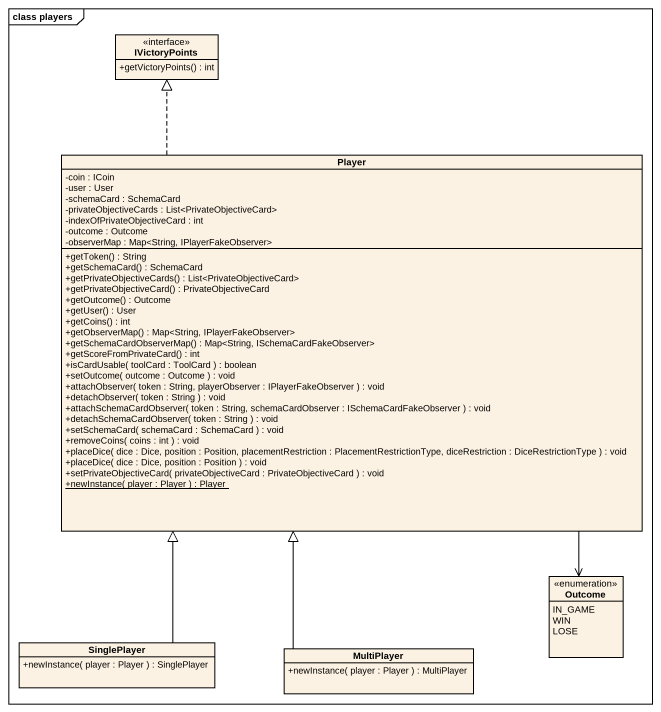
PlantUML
@startuml
mainframe class players
hide circle
hide empty members
skinparam classAttributeIconSize 0
interface IVictoryPoints {
  +getVictoryPoints() : int
}
class Player {
  -coin : ICoin
  -user : User
  -schemaCard : SchemaCard
  -privateObjectiveCards : List<PrivateObjectiveCard>
  -indexOfPrivateObjectiveCard : int
  -outcome : Outcome
  -observerMap : Map<String, IPlayerFakeObserver>
  +getToken() : String
  +getSchemaCard() : SchemaCard
  +getPrivateObjectiveCards() : List<PrivateObjectiveCard>
  +getPrivateObjectiveCard() : PrivateObjectiveCard
  +getOutcome() : Outcome
  +getUser() : User
  +getCoins() : int
  +getObserverMap() : Map<String, IPlayerFakeObserver>
  +getSchemaCardObserverMap() : Map<String, ISchemaCardFakeObserver>
  +getScoreFromPrivateCard() : int
  +isCardUsable( toolCard : ToolCard ) : boolean
  +setOutcome( outcome : Outcome ) : void
  +attachObserver( token : String, playerObserver : IPlayerFakeObserver ) : void
  +detachObserver( token : String ) : void
  +attachSchemaCardObserver( token : String, schemaCardObserver : ISchemaCardFakeObserver ) : void
  +detachSchemaCardObserver( token : String ) : void
  +setSchemaCard( schemaCard : SchemaCard ) : void
  +removeCoins( coins : int ) : void
  +placeDice( dice : Dice, position : Position, placementRestriction : PlacementRestrictionType, diceRestriction : DiceRestrictionType ) : void
  +placeDice( dice : Dice, position : Position ) : void
  +setPrivateObjectiveCard( privateObjectiveCard : PrivateObjectiveCard ) : void
  {static} +newInstance( player : Player ) : Player
}
enum Outcome {
  IN_GAME
  WIN
  LOSE
}
class SinglePlayer {
  +newInstance( player : Player ) : SinglePlayer
}
class MultiPlayer {
  +newInstance( player : Player ) : MultiPlayer
}
Player .up.|> IVictoryPoints
Player --> Outcome
SinglePlayer -up-|> Player
MultiPlayer -up-|> Player
@enduml
